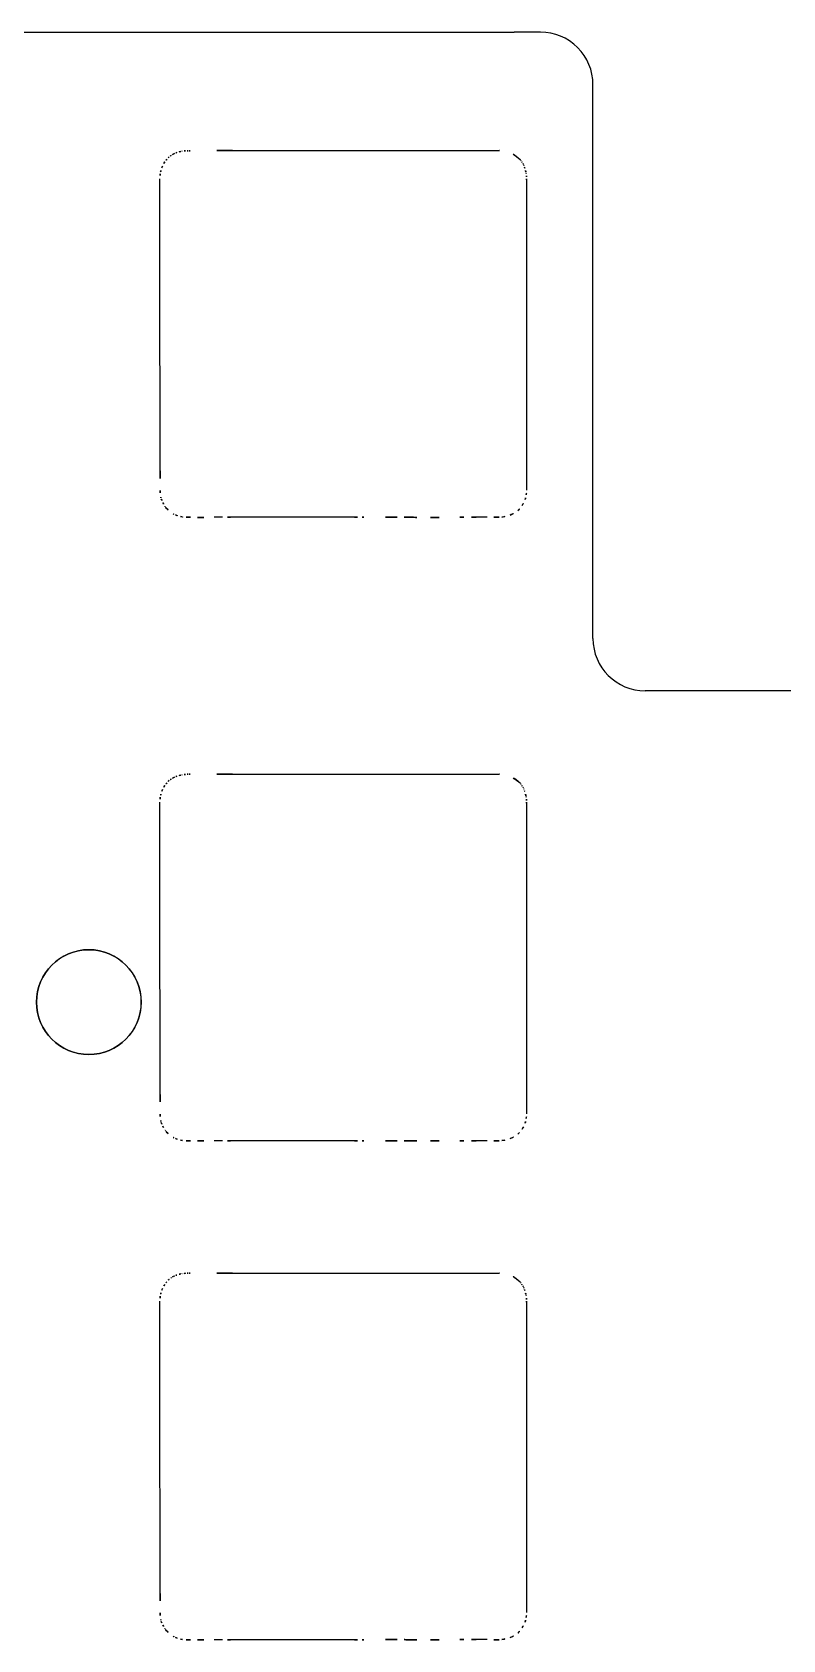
# Model space of a CAD drawing. Header units: millimetres. Extents: x 1963163760 to 1963164260, y 1135949646 to 1135950337.
# Drawn here: x 1963164155.8 to 1963164184.5, y 1135949904.4 to 1135949965.8 of the extents above; entities that cross this region are included whole.
import ezdxf

# ---------------------------------------------------------------- set-up
doc = ezdxf.new("R2010")
doc.units = ezdxf.units.MM

msp = doc.modelspace()

# ---------------------------------------------------------------- linework, layer by layer
at = {"linetype": 'ByBlock'}
msp.add_line((1963163837.761449, 1135949965.783134), (1963164174.191808, 1135949965.783077), dxfattribs=at)
for p, q in [((1963164175.198414, 1135949965.783082), (1963164174.191808, 1135949965.783077)), ((1963164177.198424, 1135949942.628618), (1963164177.198424, 1135949963.783082)), ((1963164163.427525, 1135949961.258621), (1963164173.618932, 1135949961.258865)), ((1963164160.663121, 1135949953.430618), (1963164160.657994, 1135949960.187408)), ((1963164174.663365, 1135949960.105026), (1963164174.663243, 1135949960.019836)), ((1963164174.663243, 1135949960.019836), (1963164174.663365, 1135949959.339691)), ((1963164174.663365, 1135949960.147613), (1963164174.663365, 1135949960.126327)), ((1963164174.663365, 1135949960.126327), (1963164174.663365, 1135949960.105026)), ((1963164174.663365, 1135949959.339691), (1963164174.662999, 1135949958.272918)), ((1963164174.662999, 1135949958.272918), (1963164174.662877, 1135949957.206154)), ((1963164174.662877, 1135949957.206154), (1963164174.662999, 1135949956.139389)), ((1963164174.662999, 1135949956.139389), (1963164174.663243, 1135949955.072616)), ((1963164174.663243, 1135949955.072616), (1963164174.664952, 1135949948.294174)), ((1963164160.663609, 1135949952.660621), (1963164160.663121, 1135949953.430618)), ((1963164160.663975, 1135949951.89061), (1963164160.663609, 1135949952.660621)), ((1963164160.664098, 1135949950.350494), (1963164160.663975, 1135949951.89061)), ((1963164160.66422, 1135949949.689564), (1963164160.664098, 1135949950.350494)), ((1963164160.664464, 1135949949.359146), (1963164160.66422, 1135949949.689564)), ((1963164160.664952, 1135949949.028793), (1963164160.664464, 1135949949.359146)), ((1963164163.045262, 1135949947.257587), (1963164162.730138, 1135949947.256225)), ((1963164163.535008, 1135949947.25848), (1963164163.360387, 1135949947.258453)), ((1963164163.709508, 1135949947.258346), (1963164163.535008, 1135949947.25848)), ((1963164164.058507, 1135949947.258125), (1963164163.709508, 1135949947.258346)), ((1963164164.407628, 1135949947.258034), (1963164164.058507, 1135949947.258125)), ((1963164165.105748, 1135949947.257919), (1963164164.407628, 1135949947.258034)), ((1963164166.600255, 1135949947.257721), (1963164165.105748, 1135949947.257919)), ((1963164167.347569, 1135949947.25756), (1963164166.600255, 1135949947.257721)), ((1963164168.094884, 1135949947.257156), (1963164167.347569, 1135949947.25756)), ((1963164172.94962, 1135949947.261081), (1963164172.737584, 1135949947.261917)), ((1963164173.161778, 1135949947.26004), (1963164172.94962, 1135949947.261081)), ((1963164227.388527, 1135949940.628618), (1963164179.198424, 1135949940.628618)), ((1963164163.427525, 1135949937.446106), (1963164173.618932, 1135949937.446354)), ((1963164160.663121, 1135949929.618118), (1963164160.657994, 1135949936.374908)), ((1963164174.663365, 1135949936.292557), (1963164174.663243, 1135949936.207367)), ((1963164174.663243, 1135949936.207367), (1963164174.663365, 1135949935.527191)), ((1963164174.663365, 1135949936.335129), (1963164174.663365, 1135949936.313843)), ((1963164174.663365, 1135949936.313843), (1963164174.663365, 1135949936.292557)), ((1963164174.663365, 1135949935.527191), (1963164174.662999, 1135949934.460428)), ((1963164174.662999, 1135949934.460428), (1963164174.662877, 1135949933.393659)), ((1963164174.662877, 1135949933.393659), (1963164174.662999, 1135949932.326889)), ((1963164174.662999, 1135949932.326889), (1963164174.663243, 1135949931.260116)), ((1963164174.663243, 1135949931.260116), (1963164174.664952, 1135949924.481674)), ((1963164160.663609, 1135949928.848121), (1963164160.663121, 1135949929.618118)), ((1963164160.663975, 1135949928.078106), (1963164160.663609, 1135949928.848121)), ((1963164160.664098, 1135949926.537979), (1963164160.663975, 1135949928.078106)), ((1963164160.66422, 1135949925.87705), (1963164160.664098, 1135949926.537979)), ((1963164160.664464, 1135949925.546636), (1963164160.66422, 1135949925.87705)), ((1963164160.664952, 1135949925.216293), (1963164160.664464, 1135949925.546636)), ((1963164163.045262, 1135949923.445074), (1963164162.730138, 1135949923.443725)), ((1963164163.535008, 1135949923.44597), (1963164163.360387, 1135949923.445946)), ((1963164163.709508, 1135949923.445831), (1963164163.535008, 1135949923.44597)), ((1963164164.407628, 1135949923.445534), (1963164163.709508, 1135949923.445831)), ((1963164165.105748, 1135949923.445419), (1963164164.407628, 1135949923.445534)), ((1963164166.600255, 1135949923.445213), (1963164165.105748, 1135949923.445419)), ((1963164167.347569, 1135949923.445045), (1963164166.600255, 1135949923.445213)), ((1963164168.094884, 1135949923.444641), (1963164167.347569, 1135949923.445045)), ((1963164172.94962, 1135949923.448585), (1963164172.737584, 1135949923.449413)), ((1963164173.161778, 1135949923.447525), (1963164172.94962, 1135949923.448585)), ((1963164163.427525, 1135949918.396103), (1963164173.618932, 1135949918.39635)), ((1963164160.663121, 1135949910.568115), (1963164160.657994, 1135949917.324905)), ((1963164174.663365, 1135949917.242538), (1963164174.663243, 1135949917.157364)), ((1963164174.663243, 1135949917.157364), (1963164174.663365, 1135949916.477188)), ((1963164174.663365, 1135949917.285125), (1963164174.663365, 1135949917.263826)), ((1963164174.663365, 1135949917.263826), (1963164174.663365, 1135949917.242538)), ((1963164174.663365, 1135949916.477188), (1963164174.662999, 1135949915.410425)), ((1963164174.662999, 1135949915.410425), (1963164174.662877, 1135949914.343656)), ((1963164174.662877, 1135949914.343656), (1963164174.662999, 1135949913.276886)), ((1963164174.662999, 1135949913.276886), (1963164174.663243, 1135949912.210113)), ((1963164174.663243, 1135949912.210113), (1963164174.664952, 1135949905.431672)), ((1963164160.663609, 1135949909.798118), (1963164160.663121, 1135949910.568115)), ((1963164160.663975, 1135949909.028106), (1963164160.663609, 1135949909.798118)), ((1963164160.664098, 1135949907.488006), (1963164160.663975, 1135949909.028106)), ((1963164160.66422, 1135949906.827064), (1963164160.664098, 1135949907.488006)), ((1963164160.664464, 1135949906.496649), (1963164160.66422, 1135949906.827064)), ((1963164160.664952, 1135949906.166305), (1963164160.664464, 1135949906.496649)), ((1963164163.045262, 1135949904.395071), (1963164162.730138, 1135949904.393722)), ((1963164163.535008, 1135949904.39596), (1963164163.360387, 1135949904.395935)), ((1963164163.709508, 1135949904.395813), (1963164163.535008, 1135949904.39596)), ((1963164164.407628, 1135949904.395529), (1963164163.709508, 1135949904.395813)), ((1963164165.105748, 1135949904.395416), (1963164164.407628, 1135949904.395529)), ((1963164166.600255, 1135949904.395216), (1963164165.105748, 1135949904.395416)), ((1963164167.347569, 1135949904.395045), (1963164166.600255, 1135949904.395216)), ((1963164168.094884, 1135949904.394638), (1963164167.347569, 1135949904.395045)), ((1963164172.94962, 1135949904.398592), (1963164172.737584, 1135949904.399429)), ((1963164173.161778, 1135949904.397537), (1963164172.94962, 1135949904.398592))]:
    msp.add_line(p, q)
msp.add_lwpolyline([(1963164155.948221, 1135949928.743705, 1), (1963164159.948221, 1135949928.743705, 1)], format="xyb", close=True)
msp.add_lwpolyline([(1963164155.948221, 1135949928.743705, 1), (1963164159.948221, 1135949928.743705, 1)], format="xyb", close=True)
msp.add_lwpolyline([(1963164155.948221, 1135949928.743705, 1), (1963164159.948221, 1135949928.743705, 1)], format="xyb", close=True)
msp.add_lwpolyline([(1963164155.948221, 1135949928.743705, 1), (1963164159.948221, 1135949928.743705, 1)], format="xyb", close=True)
msp.add_lwpolyline([(1963164155.948221, 1135949928.743705, 1), (1963164159.948221, 1135949928.743705, 1)], format="xyb", close=True)
msp.add_circle((1963164157.94565, 1135949928.74405), 2)
for centre, radius, start, end in [((1963164175.198424, 1135949963.783082), 2, 0, 90.00030053), ((1963164161.57471, 1135949960.370432), 0.856361, 118.49365703, 124.80996329), ((1963164161.667416, 1135949960.179498), 1.068437, 115.27595138, 117.97830421), ((1963164161.713356, 1135949960.075853), 1.181778, 110.22933768, 115.14444065), ((1963164161.702332, 1135949960.05948), 1.193436, 101.84749923, 109.46089772), ((1963164161.715063, 1135949959.987882), 1.266125, 99.25153318, 101.74615622), ((1963164161.774491, 1135949959.426758), 1.829776, 94.25955349, 98.26335317), ((1963164161.790426, 1135949959.228443), 2.028727, 91.31323261, 94.29236236), ((1963164161.777165, 1135949955.895), 5.36174, 89.88161908, 90.35514483), ((1963164161.743931, 1135949986.993149), 25.736458, 270.0986553, 270.29595342), ((1963164162.883903, 1135949734.844299), 226.414974, 89.8624262, 90.25483517), ((1963164173.631757, 1135949961.60078), 0.342155, 267.85177094, 269.94750316), ((1963164173.631575, 1135949960.186705), 1.071919, 42.52635233, 90.00702143), ((1963164162.021309, 1135949960.198208), 1.358025, 167.14883119, 172.40229557), ((1963164161.852165, 1135949960.19618), 1.194226, 156.65409491, 165.24867211), ((1963164161.620143, 1135949960.295344), 0.941904, 145.69594177, 156.59933315), ((1963164161.906924, 1135949960.078459), 1.301153, 139.31030705, 144.9237819), ((1963164161.578036, 1135949960.359665), 0.868438, 130.81480615, 139.2312772), ((1963164161.85213, 1135949959.974102), 1.340136, 124.87530899, 128.9089701), ((1963164174.130418, 1135949960.646457), 0.393533, 38.21613707, 42.28779223), ((1963164174.163116, 1135949960.669455), 0.353622, 35.27283083, 38.56590907), ((1963164172.554953, 1135949959.538064), 2.319895, 33.10209527, 35.14966937), ((1963164173.856801, 1135949960.386178), 0.766156, 26.93750771, 33.14081028), ((1963164173.689278, 1135949960.308514), 0.950709, 23.50989328, 26.53651554), ((1963164173.359751, 1135949960.168342), 1.308801, 18.94020248, 23.38231726), ((1963164173.395634, 1135949960.201226), 1.264338, 10.82188673, 18.05846765), ((1963164162.914224, 1135949960.079353), 2.258816, 172.4085513, 177.25808052), ((1963164173.10313, 1135949960.150841), 1.561109, 8.58114632, 10.62258643), ((1963164172.575399, 1135949960.12309), 2.087703, 3.55181488, 7.17303116), ((1963164172.161742, 1135949960.098133), 2.502112, 1.13310657, 3.53537681), ((1963164242.293177, 1135949949.18216), 81.628369, 180.10764383, 180.63199654), ((1963164162.234815, 1135949948.299227), 1.565139, 180.63869062, 189.93565588), ((1963164172.385806, 1135949948.416429), 2.282422, 352.32865391, 356.92954916), ((1963164161.417891, 1135949948.163319), 0.73705, 190.48638131, 196.4732809), ((1963164161.454463, 1135949948.185706), 0.778549, 197.29001997, 208.58105106), ((1963164162.777437, 1135949948.908883), 2.286277, 208.6346494, 212.47467276), ((1963164165.017923, 1135949950.379346), 4.966088, 212.90788346, 213.19195241), ((1963164161.276645, 1135949947.936515), 0.497931, 213.63890482, 216.47588005), ((1963164161.005485, 1135949947.733993), 0.159502, 215.88371172, 219.15994588), ((1963164161.659428, 1135949948.246462), 0.9903, 218.2575836, 239.69386609), ((1963164173.741584, 1135949948.18273), 0.891666, 311.31283012, 327.64851731), ((1963164173.548874, 1135949948.306365), 1.120623, 327.58085237, 340.56223385), ((1963164173.712038, 1135949948.238945), 0.944368, 341.12524033, 352.25929009), ((1963164161.620418, 1135949948.190291), 0.922136, 240.02529489, 246.26841959), ((1963164161.670845, 1135949948.302145), 1.044826, 246.20554924, 257.61846366), ((1963164161.675601, 1135949948.378951), 1.120929, 258.22279557, 269.38701981), ((1963164162.285782, 1135950008.371109), 61.116189, 269.41670548, 269.82561136), ((1963164162.219763, 1135950067.60863), 120.353487, 269.94287229, 270.24296423), ((1963164163.546735, 1135949822.104684), 125.153908, 90.0853091, 90.22957695), ((1963164168.139561, 1135950002.382411), 55.125272, 269.95356837, 270.25198018), ((1963164167.70033, 1135950025.255124), 78.000431, 270.50072752, 270.62994745), ((1963164169.32426, 1135949877.124934), 70.138659, 89.67292781, 90.62605388), ((1963164168.675782, 1135949826.152916), 121.114076, 89.303085, 89.50380791), ((1963164171.050227, 1135950022.092701), 74.840095, 269.309943, 269.95975652), ((1963164171.043201, 1135950013.301694), 66.049086, 269.96049418, 270.69672377), ((1963164172.946665, 1135949856.438564), 90.825593, 90.42637165, 90.69412816), ((1963164172.541038, 1135949884.629311), 62.632914, 89.82020179, 90.24722629), ((1963164172.896618, 1135949895.820606), 51.440118, 89.26777004, 89.70464763), ((1963164173.569909, 1135949948.491792), 1.235371, 269.26167714, 276.68213976), ((1963164173.534902, 1135949948.7192), 1.465332, 277.00699044, 290.16904797), ((1963164173.709632, 1135949948.24341), 0.958472, 290.17097136, 310.35276938), ((1963164179.198424, 1135949942.628618), 2, 180, 270), ((1963164161.58042, 1135949936.544943), 0.87169, 130.83726557, 139.22335463), ((1963164161.645757, 1135949936.44289), 0.991776, 124.38385747, 129.83769032), ((1963164161.607643, 1135949936.49777), 0.92496, 118.50827249, 124.35523928), ((1963164161.667416, 1135949936.367013), 1.068437, 115.27595138, 117.97830421), ((1963164161.716116, 1135949936.256329), 1.189323, 110.23711288, 115.12073602), ((1963164161.701315, 1135949936.250192), 1.190069, 101.83150482, 109.46627693), ((1963164161.709809, 1135949936.205573), 1.235482, 99.23611596, 101.79274859), ((1963164161.774491, 1135949935.614258), 1.829776, 94.25955349, 98.26335317), ((1963164161.789587, 1135949935.427119), 2.01752, 91.29668547, 94.29234772), ((1963164161.778017, 1135949932.49493), 4.94931, 89.88161908, 90.39459676), ((1963164161.755009, 1135949958.891284), 21.447081, 270.08877883, 270.32554225), ((1963164162.88076, 1135949709.723068), 227.723694, 89.8624262, 90.25258123), ((1963164173.670089, 1135949938.693377), 1.248073, 267.65084958, 269.15052557), ((1963164173.633073, 1135949936.376008), 1.069595, 42.50930667, 89.0083027), ((1963164162.913865, 1135949936.266861), 2.258457, 172.40794468, 177.25786155), ((1963164162.022272, 1135949936.385557), 1.358998, 167.1516346, 172.40197691), ((1963164161.85165, 1135949936.383837), 1.193689, 156.6515371, 165.24964622), ((1963164161.618853, 1135949936.48347), 0.940468, 145.68466597, 156.60353042), ((1963164161.87654, 1135949936.289755), 1.262596, 139.23042522, 145.01629361), ((1963164174.13327, 1135949936.836496), 0.389712, 38.18037815, 42.29325599), ((1963164174.162899, 1135949936.856872), 0.353834, 35.26041424, 38.55249428), ((1963164172.543751, 1135949935.71795), 2.333425, 33.10802873, 35.14372694), ((1963164173.859149, 1135949936.574976), 0.763467, 26.92946802, 33.15414329), ((1963164173.689804, 1135949936.496117), 0.950186, 23.5168368, 26.54429854), ((1963164173.359751, 1135949936.355842), 1.308801, 18.94020248, 23.38231726), ((1963164173.395634, 1135949936.388726), 1.264338, 10.82188673, 18.05846765), ((1963164173.102285, 1135949936.338263), 1.561954, 8.57879706, 10.61969556), ((1963164172.57588, 1135949936.310605), 2.087223, 3.55222475, 7.17385802), ((1963164172.16247, 1135949936.285656), 2.501385, 1.13327046, 3.5358966), ((1963164242.276501, 1135949925.369649), 81.611693, 180.10765749, 180.63206483), ((1963164162.235476, 1135949924.486799), 1.565799, 180.63813043, 189.9335201), ((1963164173.712023, 1135949924.426469), 0.944385, 341.12501993, 352.25842077), ((1963164172.386221, 1135949924.603903), 2.282006, 352.32811681, 356.92965829), ((1963164161.417891, 1135949924.350834), 0.73705, 190.48638131, 196.4732809), ((1963164161.454288, 1135949924.373117), 0.778351, 197.28652889, 208.58121569), ((1963164162.777536, 1135949925.09641), 2.286375, 208.63396474, 212.47391108), ((1963164164.557163, 1135949926.266384), 4.416022, 212.88290229, 213.2024095), ((1963164161.276967, 1135949924.124095), 0.498246, 213.6266294, 216.46269476), ((1963164161.222204, 1135949924.088655), 0.43316, 216.99754034, 218.17555219), ((1963164161.661331, 1135949924.436128), 0.993132, 218.27612328, 239.66221378), ((1963164173.709521, 1135949924.431091), 0.958682, 290.17345606, 310.3508506), ((1963164173.741641, 1135949924.370167), 0.891581, 311.31274275, 327.65027955), ((1963164173.548915, 1135949924.493836), 1.12057, 327.58126936, 340.56369856), ((1963164161.620061, 1135949924.376834), 0.92113, 240.01489146, 246.26522119), ((1963164161.671237, 1135949924.491013), 1.04625, 246.21644834, 257.61357112), ((1963164161.675668, 1135949924.567244), 1.121722, 258.2277654, 269.38405539), ((1963164162.279742, 1135949983.965255), 60.522805, 269.41670548, 269.82962749), ((1963164162.222339, 1135950044.007477), 120.564821, 269.94175214, 270.24132495), ((1963164163.497654, 1135949816.857644), 106.58839, 90.07379338, 90.2431828), ((1963164168.132333, 1135949982.16502), 58.720391, 269.96345848, 270.24360627), ((1963164167.45813, 1135950024.912105), 101.471151, 270.52166975, 270.62102656), ((1963164169.325497, 1135949853.205665), 70.245443, 89.67443043, 90.62605388), ((1963164168.675782, 1135949802.340439), 121.114076, 89.303085, 89.50380791), ((1963164171.047894, 1135949997.809253), 74.36913, 269.3073747, 269.96130014), ((1963164171.041405, 1135949990.115792), 66.675667, 269.96240664, 270.69172378), ((1963164172.931601, 1135949834.00217), 89.449398, 90.42328429, 90.69516644), ((1963164172.542075, 1135949861.630212), 61.81951, 89.81879478, 90.25143371), ((1963164172.918948, 1135949874.402879), 49.045247, 89.25817967, 89.71631379), ((1963164173.569921, 1135949924.677514), 1.233603, 269.2571962, 276.69117606), ((1963164173.534918, 1135949924.9067), 1.465328, 277.00635676, 290.16840841), ((1963164161.578356, 1135949917.496954), 0.868817, 130.82113001, 139.23464802), ((1963164161.309884, 1135949917.794402), 0.468303, 127.21563849, 129.75342194), ((1963164162.385257, 1135949916.368855), 2.253969, 126.54101126, 127.06806915), ((1963164162.457507, 1135949916.242043), 2.398935, 124.36586356, 126.12411561), ((1963164161.510948, 1135949917.625044), 0.723029, 118.47982433, 124.31298488), ((1963164161.668797, 1135949917.314216), 1.071553, 115.27892728, 117.97338486), ((1963164161.714161, 1135949917.211602), 1.183716, 110.23629589, 115.14345037), ((1963164161.702499, 1135949917.195828), 1.194595, 101.84403779, 109.44975968), ((1963164161.711739, 1135949917.140738), 1.25041, 99.21449818, 101.74029706), ((1963164161.773666, 1135949916.576464), 1.817554, 94.26217063, 98.29303061), ((1963164161.789859, 1135949916.371562), 2.023094, 91.30082567, 94.28822498), ((1963164161.781319, 1135949911.960154), 6.434089, 89.93835071, 90.33294629), ((1963164161.752887, 1135949940.297615), 21.903404, 270.09248079, 270.32431276), ((1963164162.877219, 1135949691.981817), 226.414955, 89.86074598, 90.2531413), ((1963164173.629888, 1135949918.632685), 0.236589, 267.34559058, 270.46535953), ((1963164173.632053, 1135949917.325247), 1.070857, 42.50219068, 90.01300468), ((1963164162.914056, 1135949917.216841), 2.258648, 172.4081514, 177.25765688), ((1963164162.022283, 1135949917.335589), 1.359004, 167.15258581, 172.40353588), ((1963164161.85183, 1135949917.333779), 1.19388, 156.65198373, 165.24858589), ((1963164161.619415, 1135949917.43318), 0.941103, 145.68872759, 156.60035552), ((1963164161.907584, 1135949917.215564), 1.301909, 139.31612856, 144.92690868), ((1963164174.12946, 1135949917.783223), 0.394729, 38.2117891, 42.27195229), ((1963164174.165091, 1135949917.808444), 0.351139, 35.25782576, 38.57445332), ((1963164172.535812, 1135949916.662395), 2.343116, 33.1160347, 35.14312036), ((1963164173.858538, 1135949917.524567), 0.76421, 26.93791098, 33.15559445), ((1963164173.689278, 1135949917.446026), 0.950709, 23.50989328, 26.53651554), ((1963164173.359447, 1135949917.305874), 1.309072, 18.93381754, 23.37625992), ((1963164173.395749, 1135949917.338737), 1.264219, 10.82155445, 18.05880899), ((1963164173.10313, 1135949917.288322), 1.561109, 8.58114632, 10.62258643), ((1963164172.69007, 1135949917.271335), 1.97259, 3.44611808, 7.27872901), ((1963164172.163381, 1135949917.235667), 2.500473, 1.13335268, 3.53649904), ((1963164242.293225, 1135949906.319671), 81.628417, 180.10764383, 180.63199654), ((1963164162.234908, 1135949905.436731), 1.565231, 180.63838996, 189.93533698), ((1963164173.711975, 1135949905.376456), 0.944433, 341.12565496, 352.25898494), ((1963164172.386013, 1135949905.553907), 2.282215, 352.32846073, 356.92976815), ((1963164161.417786, 1135949905.300792), 0.736943, 190.48603556, 196.47377813), ((1963164161.454525, 1135949905.323234), 0.778618, 197.29080636, 208.58072073), ((1963164162.778248, 1135949906.046839), 2.287208, 208.63497973, 212.47348676), ((1963164164.801616, 1135949907.376326), 4.708148, 212.90238178, 213.20199658), ((1963164161.274402, 1135949905.072419), 0.49518, 213.62912994, 216.48199459), ((1963164161.377943, 1135949905.154277), 0.627117, 216.87081289, 217.68105613), ((1963164161.659954, 1135949905.38471), 0.991214, 218.25833243, 239.68950125), ((1963164173.710117, 1135949905.380243), 0.957635, 290.15845547, 310.35723666), ((1963164173.741686, 1135949905.320203), 0.891564, 311.30991687, 327.64669852), ((1963164173.548968, 1135949905.443833), 1.120525, 327.57979524, 340.56201789), ((1963164161.620092, 1135949905.326846), 0.921156, 240.0135817, 246.26380778), ((1963164161.670584, 1135949905.439057), 1.0442, 246.20602638, 257.6255431), ((1963164161.675673, 1135949905.517156), 1.121637, 258.2265919, 269.38374107), ((1963164162.279742, 1135949964.915252), 60.522805, 269.41670548, 269.82962749), ((1963164162.222339, 1135950024.957474), 120.564821, 269.94175214, 270.24132495), ((1963164163.494913, 1135949797.807637), 106.588383, 90.07231806, 90.24170743), ((1963164168.131536, 1135949961.86566), 57.471034, 269.96345848, 270.24969886), ((1963164167.702022, 1135949982.392623), 78.000415, 270.49948436, 270.62870428), ((1963164169.325418, 1135949833.818523), 70.582554, 89.67591946, 90.62304848), ((1963164168.603986, 1135949776.17355), 128.231295, 89.30969713, 89.49925882), ((1963164171.049464, 1135949979.321307), 74.931181, 269.3113774, 269.96034392), ((1963164171.043357, 1135949970.515023), 66.124895, 269.96034392, 270.69579477), ((1963164172.948298, 1135949813.57608), 90.825609, 90.42739625, 90.69516644), ((1963164172.540014, 1135949841.766827), 62.632914, 89.81925923, 90.24628373), ((1963164172.898462, 1135949853.21921), 51.179005, 89.26610344, 89.7052077), ((1963164173.569822, 1135949905.629885), 1.23597, 269.26606246, 276.68295137), ((1963164173.532771, 1135949905.864704), 1.473536, 277.05124213, 290.14012283)]:
    msp.add_arc(centre, radius, start, end)

doc.saveas('drawing.dxf')
